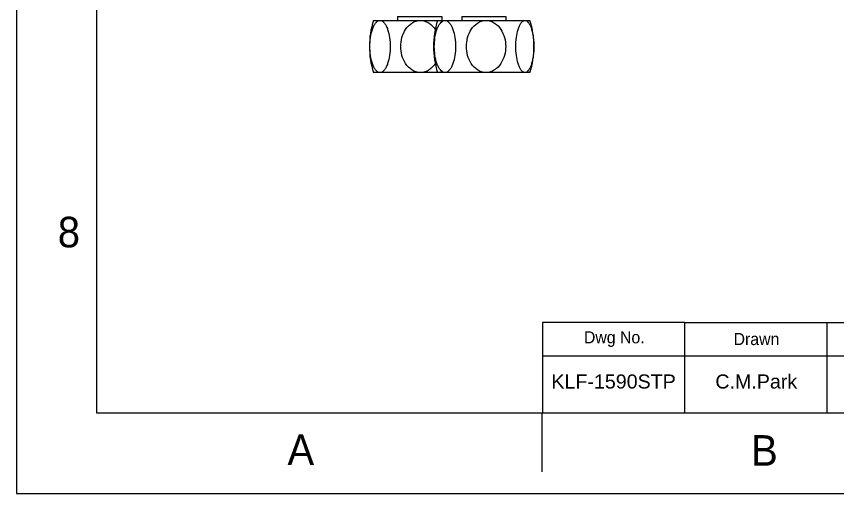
# Model space of a CAD drawing. Extents: x 14141 to 14735, y -16276 to -15436.
# Drawn here: x 14140.5 to 14345, y -16276.1 to -16157.2 of the extents above; entities that cross this region are included whole.
import ezdxf

# ---------------------------------------------------------------- set-up
doc = ezdxf.new("R2010")
doc.units = 0
doc.header["$MEASUREMENT"] = 0
doc.layers.get('0').update_dxf_attribs({"linetype": 'CONTINUOUS'})
doc.layers.add('FORM', color=7, linetype='CONTINUOUS')
doc.layers.add('TEXT', color=2, linetype='CONTINUOUS')
doc.styles.add('ARIAL', font='arial.ttf')
doc.styles.get("Standard").update_dxf_attribs({"font": 'Gulim.ttf'})

msp = doc.modelspace()

# ---------------------------------------------------------------- linework, layer by layer
at = {"lineweight": -3}
for p, q in [((14229.43, -16158.19), (14268.41, -16158.19)), ((14235.43, -16157.19), (14246.43, -16157.19)), ((14235.43, -16157.19), (14235.43, -16158.19)), ((14246.43, -16157.19), (14246.43, -16158.19)), ((14251.41, -16157.19), (14262.41, -16157.19)), ((14251.41, -16157.19), (14251.41, -16158.19)), ((14262.41, -16157.19), (14262.41, -16158.19)), ((14268.41, -16171.19), (14229.43, -16171.19))]:
    msp.add_line(p, q, dxfattribs=at)
for centre, start, end in [((14250.06, -16164.69), 162.5077, 197.4923), ((14266.03, -16164.69), 162.5077, 197.4923), ((14247.78, -16164.69), 342.5077, 17.4923)]:
    msp.add_arc(centre, 21.63, start, end, dxfattribs=at)
for points, knots in [([(14228.55, -16164.69), (14228.55, -16163.95), (14228.65, -16162.51), (14229.01, -16160.78), (14229.5, -16159.57), (14230, -16158.7), (14230.65, -16158.19), (14231.07, -16158.19)], [0, 0, 0, 0, 0.301519, 0.585419, 0.713806, 0.827791, 1, 1, 1, 1]), ([(14231.07, -16158.19), (14231.5, -16158.19), (14232.14, -16158.7), (14232.64, -16159.57), (14233.13, -16160.78), (14233.5, -16162.51), (14233.59, -16163.95), (14233.59, -16164.69)], [0, 0, 0, 0, 0.172211, 0.286185, 0.414574, 0.69849, 1, 1, 1, 1]), ([(14236.23, -16164.69), (14236.23, -16163.94), (14236.43, -16162.44), (14237.33, -16160.36), (14238.89, -16158.69), (14240.39, -16158.19), (14241.13, -16158.19)], [0, 0, 0, 0, 0.250945, 0.501572, 0.751539, 1, 1, 1, 1]), ([(14241.13, -16158.19), (14241.89, -16158.19), (14243.42, -16158.71), (14244.47, -16159.88), (14244.88, -16160.52)], [0, 0, 0, 0, 0.49838, 1, 1, 1, 1]), ([(14244.59, -16164.69), (14244.59, -16163.95), (14244.69, -16162.5), (14245.07, -16160.78), (14245.59, -16159.57), (14246.12, -16158.69), (14246.8, -16158.19), (14247.24, -16158.19)], [0, 0, 0, 0, 0.298582, 0.580396, 0.708471, 0.822979, 1, 1, 1, 1]), ([(14247.24, -16158.19), (14247.68, -16158.19), (14248.35, -16158.69), (14248.89, -16159.57), (14249.4, -16160.78), (14249.79, -16162.5), (14249.89, -16163.95), (14249.89, -16164.69)], [0, 0, 0, 0, 0.177022, 0.29152, 0.419597, 0.701427, 1, 1, 1, 1]), ([(14252.57, -16164.69), (14252.57, -16163.94), (14252.77, -16162.44), (14253.67, -16160.36), (14255.23, -16158.69), (14256.73, -16158.19), (14257.47, -16158.19)], [0, 0, 0, 0, 0.251037, 0.501736, 0.751679, 1, 1, 1, 1]), ([(14257.47, -16158.19), (14258.2, -16158.19), (14259.7, -16158.69), (14261.26, -16160.36), (14262.16, -16162.44), (14262.36, -16163.94), (14262.36, -16164.69)], [0, 0, 0, 0, 0.248332, 0.498271, 0.748955, 1, 1, 1, 1]), ([(14264.89, -16164.69), (14264.89, -16163.95), (14264.98, -16162.51), (14265.3, -16160.79), (14265.74, -16159.58), (14266.17, -16158.73), (14266.74, -16158.19), (14267.13, -16158.19)], [0, 0, 0, 0, 0.307851, 0.596308, 0.725436, 0.838372, 1, 1, 1, 1]), ([(14267.13, -16158.19), (14267.52, -16158.19), (14268.1, -16158.73), (14268.53, -16159.58), (14268.97, -16160.79), (14269.29, -16162.51), (14269.37, -16163.95), (14269.37, -16164.69)], [0, 0, 0, 0, 0.16163, 0.274555, 0.403685, 0.692158, 1, 1, 1, 1]), ([(14231.07, -16171.19), (14230.65, -16171.19), (14230, -16170.67), (14229.5, -16169.81), (14229.01, -16168.6), (14228.65, -16166.87), (14228.55, -16165.43), (14228.55, -16164.69)], [0, 0, 0, 0, 0.172211, 0.286185, 0.414574, 0.69849, 1, 1, 1, 1]), ([(14233.59, -16164.69), (14233.59, -16165.43), (14233.5, -16166.87), (14233.13, -16168.6), (14232.64, -16169.81), (14232.14, -16170.67), (14231.5, -16171.19), (14231.07, -16171.19)], [0, 0, 0, 0, 0.301519, 0.585419, 0.713806, 0.827791, 1, 1, 1, 1]), ([(14241.13, -16171.19), (14240.39, -16171.19), (14238.89, -16170.69), (14237.33, -16169.01), (14236.43, -16166.93), (14236.23, -16165.43), (14236.23, -16164.69)], [0, 0, 0, 0, 0.248459, 0.498422, 0.74906, 1, 1, 1, 1]), ([(14247.24, -16171.19), (14246.8, -16171.19), (14246.12, -16170.69), (14245.59, -16169.81), (14245.07, -16168.6), (14244.69, -16166.87), (14244.59, -16165.43), (14244.59, -16164.69)], [0, 0, 0, 0, 0.177022, 0.29152, 0.419597, 0.701427, 1, 1, 1, 1]), ([(14249.89, -16164.69), (14249.89, -16165.43), (14249.79, -16166.87), (14249.4, -16168.6), (14248.89, -16169.81), (14248.35, -16170.69), (14247.68, -16171.19), (14247.24, -16171.19)], [0, 0, 0, 0, 0.298582, 0.580396, 0.708471, 0.822979, 1, 1, 1, 1]), ([(14257.47, -16171.19), (14256.73, -16171.19), (14255.23, -16170.69), (14253.67, -16169.01), (14252.77, -16166.94), (14252.57, -16165.43), (14252.57, -16164.69)], [0, 0, 0, 0, 0.248332, 0.498271, 0.748955, 1, 1, 1, 1]), ([(14262.36, -16164.69), (14262.36, -16165.43), (14262.16, -16166.94), (14261.26, -16169.01), (14259.7, -16170.69), (14258.2, -16171.19), (14257.47, -16171.19)], [0, 0, 0, 0, 0.251037, 0.501736, 0.751679, 1, 1, 1, 1]), ([(14267.13, -16171.19), (14266.74, -16171.19), (14266.17, -16170.65), (14265.74, -16169.8), (14265.3, -16168.59), (14264.98, -16166.87), (14264.89, -16165.43), (14264.89, -16164.69)], [0, 0, 0, 0, 0.16163, 0.274555, 0.403685, 0.692158, 1, 1, 1, 1]), ([(14269.37, -16164.69), (14269.37, -16165.43), (14269.29, -16166.87), (14268.97, -16168.59), (14268.53, -16169.8), (14268.1, -16170.65), (14267.52, -16171.19), (14267.13, -16171.19)], [0, 0, 0, 0, 0.307851, 0.596308, 0.725436, 0.838372, 1, 1, 1, 1]), ([(14244.88, -16168.85), (14244.47, -16169.5), (14243.42, -16170.67), (14241.89, -16171.19), (14241.13, -16171.19)], [0, 0, 0, 0, 0.501623, 1, 1, 1, 1])]:
    msp.add_open_spline(points, degree=3, knots=knots, dxfattribs=at)
at = {"layer": 'FORM', "color": 7, "linetype": 'Continuous'}
for p, q in [((14140.52, -15436.11), (14140.52, -16276.11)), ((14271.33, -16256.12), (14271.33, -16270.65)), ((14140.52, -16276.11), (14734.52, -16276.11))]:
    msp.add_line(p, q, dxfattribs=at)
at = {"layer": 'FORM', "linetype": 'Continuous'}
for p, q in [((14160.52, -16256.11), (14160.52, -15456.11)), ((14714.52, -16256.11), (14160.52, -16256.11))]:
    msp.add_line(p, q, dxfattribs=at)
at = {"layer": 'FORM'}
for p, q in [((14306.93, -16233.51), (14271.52, -16233.51)), ((14271.52, -16233.51), (14271.52, -16256.11)), ((14306.93, -16233.51), (14714.52, -16233.51)), ((14306.93, -16233.51), (14306.93, -16256.11)), ((14342.34, -16233.51), (14342.34, -16256.11)), ((14271.52, -16241.8), (14624.12, -16241.8))]:
    msp.add_line(p, q, dxfattribs=at)

# ---------------------------------------------------------------- texts
at = {"layer": 'FORM', "char_height": 7.62, "attachment_point": 5}
for s, width, insert in [('8', 50, (14153.59, -16210.99)), ('A', 10, (14211.34, -16265.19)), ('B', 10, (14326.79, -16265.36))]:
    msp.add_mtext_dynamic_manual_height_columns(s, width=width, gutter_width=12.5, heights=[0], dxfattribs=dict(at, insert=insert))
at = {"layer": 'TEXT', "char_height": 3.014, "attachment_point": 5}
for s, insert in [('Dwg No.', (14289.4, -16237.61)), ('Drawn', (14324.81, -16237.61))]:
    msp.add_mtext_dynamic_manual_height_columns(s, width=35.4099, gutter_width=18.84, heights=[0], dxfattribs=dict(at, insert=insert))
at = {"layer": 'TEXT', "char_height": 3.5, "attachment_point": 5, "style": 'ARIAL'}
for s, insert in [('KLF-1590STP', (14289.23, -16248.2)), ('C.M.Park', (14324.76, -16248.2))]:
    msp.add_mtext_dynamic_manual_height_columns(s, width=35.4099, gutter_width=18.84, heights=[0], dxfattribs=dict(at, insert=insert))

doc.saveas('drawing.dxf')
